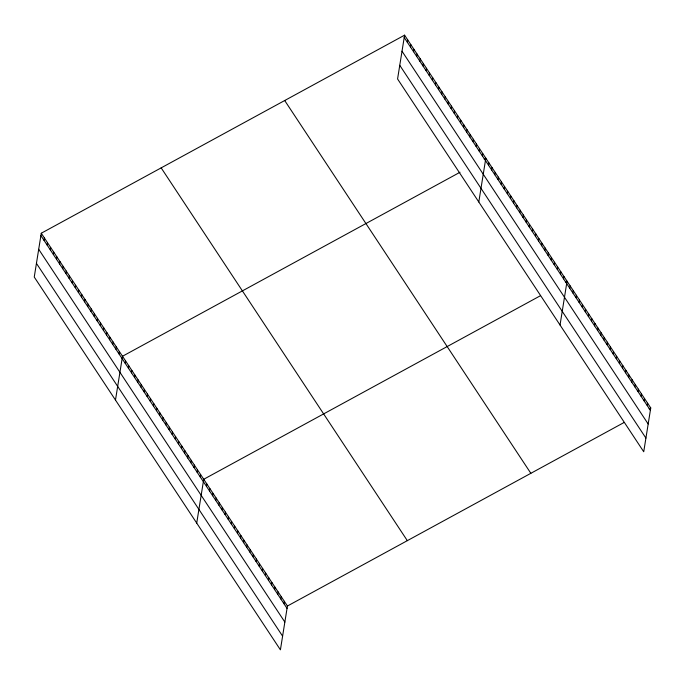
<?xml version="1.0" encoding="UTF-8"?>
<svg xmlns="http://www.w3.org/2000/svg" width="685" height="685" viewBox="0 0 685 685"><rect width="100%" height="100%" fill="white"/><g stroke="black" fill="none" stroke-linecap="round" stroke-linejoin="round"><path stroke-width="1.03" d="M41.271 233.234L34.25 277.048L280.413 649.834L287.426 606.019L41.271 233.234L404.587 35.166L650.75 407.952L643.729 451.766L397.574 78.98L404.587 35.166M44.011 240.332L44.397 237.96M47.137 245.067L47.513 242.695M50.262 249.794L50.639 247.431M53.387 254.529L53.764 252.157M56.512 259.264L56.889 256.892M59.638 263.99L60.015 261.619M62.763 268.725L63.14 266.354M65.88 273.452L66.265 271.08M69.005 278.187L69.391 275.815M72.13 282.922L72.516 280.55M75.256 287.649L75.633 285.277M78.381 292.384L78.758 290.012M81.506 297.11L81.883 294.738M84.632 301.845L85.008 299.473M87.757 306.58L88.134 304.208M90.882 311.307L91.259 308.935M93.999 316.042L94.384 313.67M97.124 320.768L97.51 318.397M100.25 325.503L100.635 323.132M103.375 330.23L103.752 327.867M106.5 334.965L106.877 332.593M109.626 339.7L110.002 337.328M112.751 344.427L113.128 342.055M115.876 349.162L116.253 346.79M118.993 353.888L119.378 351.525M115.482 400.066L122.504 356.251L460.012 172.252M125.244 363.358L125.629 360.986M128.369 368.085L128.754 365.713M131.494 372.82L131.871 370.448M134.62 377.546L134.996 375.175M137.745 382.281L138.122 379.91M140.87 387.016L141.247 384.645M143.996 391.743L144.372 389.371M147.112 396.478L147.498 394.106M150.238 401.204L150.623 398.833M153.363 405.94L153.748 403.568M156.488 410.666L156.865 408.303M159.614 415.401L159.99 413.029M162.739 420.136L163.116 417.764M165.864 424.863L166.241 422.491M168.989 429.598L169.366 427.226M172.115 434.324L172.492 431.961M175.232 439.059L175.617 436.688M178.357 443.794L178.742 441.423M181.482 448.521L181.868 446.149M184.607 453.256L184.984 450.884M187.733 457.982L188.11 455.611M190.858 462.717L191.235 460.346M193.983 467.453L194.36 465.081M197.109 472.179L197.485 469.807M200.234 476.914L200.611 474.542M196.715 523.092L203.736 479.269L540.414 295.732M206.45 486.341L206.836 483.97M209.55 491.034L209.935 488.662M212.658 495.726L213.035 493.354M215.758 500.418L216.135 498.046M218.857 505.119L219.234 502.747M221.957 509.811L222.334 507.439M225.057 514.503L225.433 512.132M228.156 519.196L228.533 516.824M231.256 523.897L231.633 521.525M234.356 528.589L234.732 526.217M237.455 533.281L237.832 530.909M240.555 537.973L240.932 535.601M243.654 542.674L244.031 540.302M246.754 547.366L247.131 544.995M249.854 552.059L250.231 549.687M252.953 556.751L253.33 554.379M256.053 561.452L256.43 559.08M259.153 566.144L259.529 563.772M262.252 570.836L262.629 568.464M265.352 575.528L265.729 573.157M268.451 580.229L268.828 577.857M271.551 584.921L271.928 582.55M274.651 589.614L275.027 587.242M277.75 594.306L278.127 591.934M280.85 599.007L281.227 596.635M283.95 603.699L284.326 601.327M407.335 42.264L407.712 39.893M410.461 47L410.837 44.628M413.586 51.726L413.963 49.354M416.703 56.461L417.088 54.089M419.828 61.188L420.213 58.824M422.953 65.923L423.339 63.551M426.079 70.658L426.464 68.286M429.204 75.384L429.581 73.012M432.329 80.119L432.706 77.747M435.454 84.846L435.831 82.474M438.58 89.581L438.957 87.209M441.705 94.316L442.082 91.944M444.822 99.042L445.207 96.671M447.947 103.778L448.332 101.406M451.072 108.504L451.458 106.132M454.198 113.239L454.575 110.867M457.323 117.974L457.7 115.602M460.448 122.701L460.825 120.329M463.574 127.436L463.95 125.064M466.699 132.162L467.076 129.79M469.824 136.897L470.201 134.525M472.941 141.624L473.326 139.26M476.066 146.359L476.452 143.987M479.192 151.094L479.577 148.722M482.317 155.82L482.694 153.449M478.806 201.998L485.819 158.184L484.158 159.091M488.568 165.282L488.944 162.919M491.693 170.017L492.07 167.645M494.818 174.752L495.195 172.38M497.944 179.479L498.32 177.107M501.06 184.214L501.446 181.842M504.186 188.94L504.571 186.568M507.311 193.675L507.696 191.303M510.436 198.41L510.813 196.038M513.562 203.137L513.938 200.765M516.687 207.872L517.064 205.5M519.812 212.598L520.189 210.226M522.938 217.333L523.314 214.962M526.063 222.06L526.44 219.697M529.18 226.795L529.565 224.423M532.305 231.53L532.69 229.158M535.43 236.256L535.816 233.885M538.556 240.992L538.932 238.62M541.681 245.718L542.058 243.355M544.806 250.453L545.183 248.081M547.931 255.188L548.308 252.816M551.057 259.915L551.434 257.543M554.182 264.65L554.559 262.278M557.299 269.376L557.684 267.004M560.424 274.111L560.809 271.74M563.549 278.846L563.935 276.475M560.039 325.024L567.052 281.201L565.39 282.109M569.774 288.265L570.151 285.893M572.874 292.966L573.251 290.594M575.974 297.658L576.359 295.286M579.073 302.35L579.459 299.979M582.173 307.043L582.558 304.671M585.273 311.743L585.658 309.372M588.372 316.436L588.757 314.064M591.472 321.128L591.857 318.756M594.571 325.82L594.957 323.448M597.671 330.521L598.056 328.149M600.771 335.213L601.156 332.841M603.87 339.906L604.256 337.534M606.97 344.598L607.355 342.226M610.07 349.299L610.455 346.927M613.169 353.991L613.554 351.619M616.269 358.683L616.654 356.311M619.368 363.375L619.754 361.004M622.468 368.076L622.853 365.704M625.568 372.768L625.953 370.397M628.676 377.461L629.053 375.089M631.775 382.153L632.152 379.781M634.875 386.854L635.252 384.482M637.975 391.546L638.351 389.174M641.074 396.238L641.451 393.866M644.174 400.93L644.551 398.559M647.274 405.631L647.65 403.259M287.426 606.019L624.103 422.474M649.089 408.859L650.75 407.952M404.21 37.529L650.373 410.324M402.018 51.212L648.181 423.998M399.757 65.306L645.921 438.092M284.695 100.524L530.858 473.318M161.163 167.868L407.327 540.662M40.886 235.606L287.049 608.391M38.694 249.28L284.857 622.066M36.442 263.374L282.605 636.159"/></g></svg>
